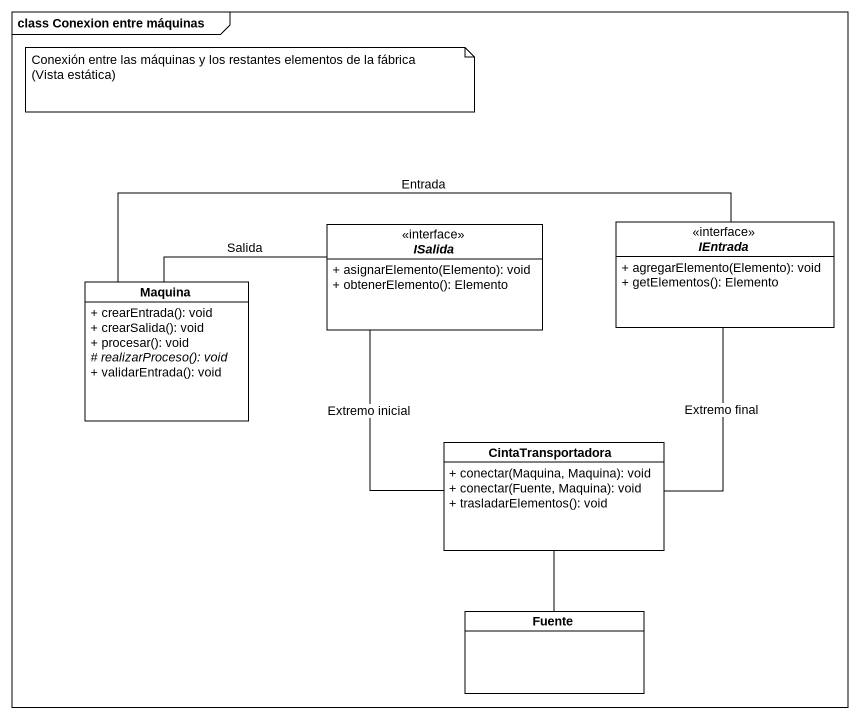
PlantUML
@startuml
mainframe class Conexion entre máquinas
hide circle
hide empty members
skinparam classAttributeIconSize 0
interface ISalida <<interface>> {
  + asignarElemento(Elemento): void
  + obtenerElemento(): Elemento
}
interface IEntrada <<interface>> {
  + agregarElemento(Elemento): void
  + getElementos(): Elemento
}
class Maquina {
  + crearEntrada(): void
  + crearSalida(): void
  + procesar(): void
  {abstract} # realizarProceso(): void
  + validarEntrada(): void
}
class CintaTransportadora {
  + conectar(Maquina, Maquina): void
  + conectar(Fuente, Maquina): void
  + trasladarElementos(): void
}
class Fuente
ISalida -left- Maquina : Salida
IEntrada -left- Maquina : Entrada
CintaTransportadora -up- ISalida : Extremo inicial
CintaTransportadora -up- IEntrada : Extremo final
Fuente -up- CintaTransportadora
note as N1
  Conexión entre las máquinas y los restantes elementos de la fábrica
  (Vista estática)
end note
@enduml
